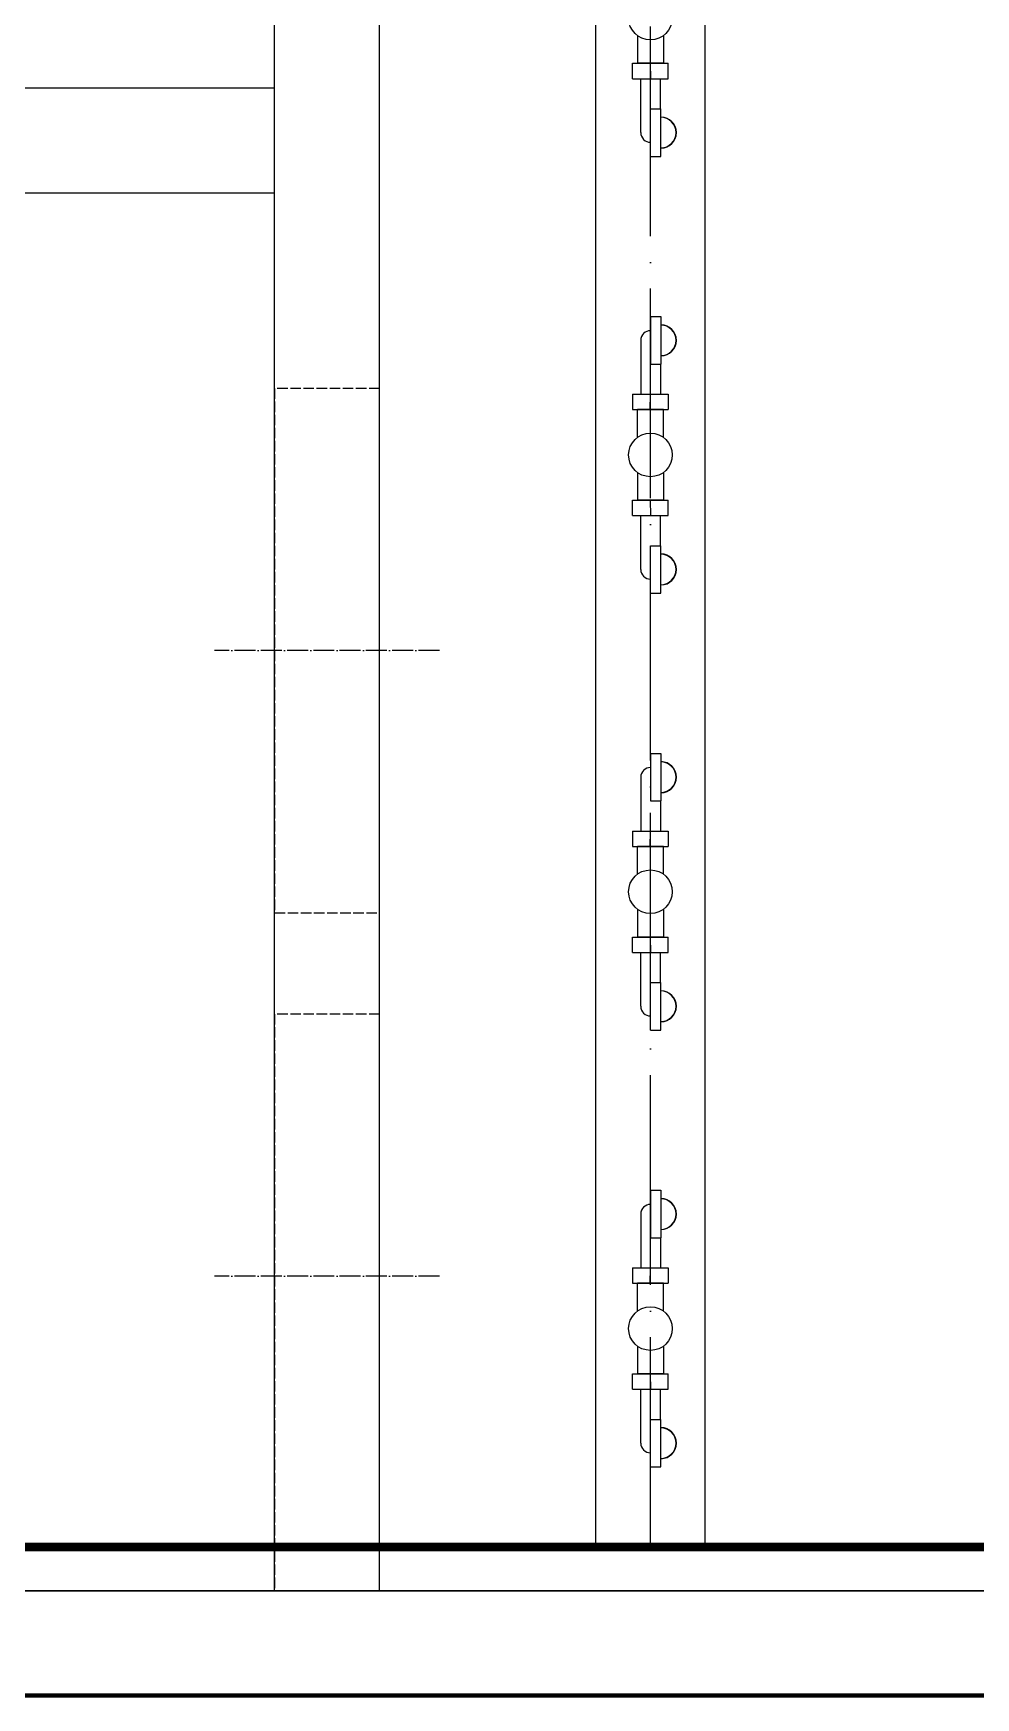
# Model space of a CAD drawing. Header units: inches. Extents: x -26985 to 86262, y -10753 to 149570.
# Drawn here: x -7175 to -6096, y 113984 to 115889 of the extents above; entities that cross this region are included whole.
import ezdxf

# ---------------------------------------------------------------- set-up
doc = ezdxf.new("R2010")
doc.units = ezdxf.units.IN
doc.header["$MEASUREMENT"] = 0
doc.linetypes.add('ACAD_ISO02W100', pattern=[15, 12, -3])
doc.linetypes.add('ACAD_ISO04W100', pattern=[30, 24, -3, 0, -3])
for name, color, linetype in [('JY', 7, 'Continuous'), ('JYKC', 4, 'Continuous'), ('JYKC-YM', 4, 'Continuous')]:
    doc.layers.add(name, color=color, linetype=linetype)

# ---------------------------------------------------------------- blocks, each defined once
blk = doc.blocks.new('JYSP-3620-P')
at = {"layer": 'JYKC', "color": 132, "linetype": 'Continuous', "lineweight": -3}
for p, q in [((0, 125), (3500, 125)), ((0, 125), (0, 0)), ((0, 0), (3500, 0))]:
    blk.add_line(p, q, dxfattribs=at)
at = {"layer": 'JYKC', "color": 136, "linetype": 'Continuous', "ltscale": 2}
for p, q in [((180.6, 82.9), (180.6, 42.4)), ((180.6, 82.9), (198.2, 82.9)), ((198.2, 82.9), (198.2, 42.4)), ((301.8, 82.9), (301.8, 42.4)), ((319.4, 82.9), (301.8, 82.9)), ((319.4, 82.9), (319.4, 42.4)), ((680.6, 82.9), (680.6, 42.4)), ((680.6, 82.9), (698.2, 82.9)), ((698.2, 82.9), (698.2, 42.4)), ((801.8, 82.9), (801.8, 42.4)), ((819.4, 82.9), (801.8, 82.9)), ((819.4, 82.9), (819.4, 42.4)), ((1180.6, 82.9), (1180.6, 42.4)), ((1180.6, 82.9), (1198.2, 82.9)), ((1198.2, 82.9), (1198.2, 42.4)), ((1301.8, 82.9), (1301.8, 42.4)), ((1319.4, 82.9), (1301.8, 82.9)), ((1319.4, 82.9), (1319.4, 42.4)), ((1680.6, 82.9), (1680.6, 42.4)), ((1680.6, 82.9), (1698.2, 82.9)), ((1698.2, 82.9), (1698.2, 42.4)), ((118.9, 73.6), (180.6, 73.7)), ((198.2, 62.7), (180.6, 62.6)), ((301.8, 62.7), (319.4, 62.6)), ((381.1, 73.6), (319.4, 73.7)), ((618.9, 73.6), (680.6, 73.7)), ((698.2, 62.7), (680.6, 62.6)), ((801.8, 62.7), (819.4, 62.6)), ((881.1, 73.6), (819.4, 73.7)), ((1118.9, 73.6), (1180.6, 73.7)), ((1198.2, 62.7), (1180.6, 62.6)), ((1301.8, 62.7), (1319.4, 62.6)), ((1381.1, 73.6), (1319.4, 73.7)), ((1618.9, 73.6), (1680.6, 73.7)), ((1698.2, 62.7), (1680.6, 62.6)), ((146.1, 51.2), (180.6, 51.2)), ((180.6, 42.4), (198.2, 42.4)), ((319.4, 42.4), (301.8, 42.4)), ((353.9, 51.2), (319.4, 51.2)), ((646.1, 51.2), (680.6, 51.2)), ((680.6, 42.4), (698.2, 42.4)), ((819.4, 42.4), (801.8, 42.4)), ((853.9, 51.2), (819.4, 51.2)), ((1146.1, 51.2), (1180.6, 51.2)), ((1180.6, 42.4), (1198.2, 42.4)), ((1319.4, 42.4), (1301.8, 42.4)), ((1353.9, 51.2), (1319.4, 51.2)), ((1646.1, 51.2), (1680.6, 51.2)), ((1680.6, 42.4), (1698.2, 42.4))]:
    blk.add_line(p, q, dxfattribs=at)
at = {"layer": 'JYKC', "color": 136, "linetype": 'Continuous', "lineweight": -3}
for p, q in [((230, 77.5), (198.2, 77.5)), ((198.2, 47.5), (198.2, 77.5)), ((270, 77.5), (301.8, 77.5)), ((301.8, 47.5), (301.8, 77.5)), ((730, 77.5), (698.2, 77.5)), ((698.2, 47.5), (698.2, 77.5)), ((770, 77.5), (801.8, 77.5)), ((801.8, 47.5), (801.8, 77.5)), ((1230, 77.5), (1198.2, 77.5)), ((1198.2, 47.5), (1198.2, 77.5)), ((1270, 77.5), (1301.8, 77.5)), ((1301.8, 47.5), (1301.8, 77.5)), ((1730, 77.5), (1698.2, 77.5)), ((1698.2, 47.5), (1698.2, 77.5)), ((91.7, 62.5), (146.1, 62.5)), ((91.7, 62.5), (91.7, 50.7)), ((146.1, 62.5), (146.1, 50.7)), ((408.3, 62.5), (353.9, 62.5)), ((353.9, 62.5), (353.9, 50.7)), ((408.3, 62.5), (408.3, 50.7)), ((591.7, 62.5), (646.1, 62.5)), ((591.7, 62.5), (591.7, 50.7)), ((646.1, 62.5), (646.1, 50.7)), ((908.3, 62.5), (853.9, 62.5)), ((853.9, 62.5), (853.9, 50.7)), ((908.3, 62.5), (908.3, 50.7)), ((1091.7, 62.5), (1146.1, 62.5)), ((1091.7, 62.5), (1091.7, 50.7)), ((1146.1, 62.5), (1146.1, 50.7)), ((1408.3, 62.5), (1353.9, 62.5)), ((1353.9, 62.5), (1353.9, 50.7)), ((1408.3, 62.5), (1408.3, 50.7)), ((1591.7, 62.5), (1646.1, 62.5)), ((1591.7, 62.5), (1591.7, 50.7)), ((1646.1, 62.5), (1646.1, 50.7)), ((91.7, 50.7), (146.1, 50.7)), ((230, 47.5), (198.2, 47.5)), ((270, 47.5), (301.8, 47.5)), ((408.3, 50.7), (353.9, 50.7)), ((591.7, 50.7), (646.1, 50.7)), ((730, 47.5), (698.2, 47.5)), ((770, 47.5), (801.8, 47.5)), ((908.3, 50.7), (853.9, 50.7)), ((1091.7, 50.7), (1146.1, 50.7)), ((1230, 47.5), (1198.2, 47.5)), ((1270, 47.5), (1301.8, 47.5)), ((1408.3, 50.7), (1353.9, 50.7)), ((1591.7, 50.7), (1646.1, 50.7)), ((1730, 47.5), (1698.2, 47.5))]:
    blk.add_line(p, q, dxfattribs=at)
at = {"layer": 'JYKC', "color": 50, "linetype": 'ACAD_ISO04W100', "lineweight": -3, "ltscale": 10}
blk.add_line((0, 62.5), (3500, 62.5), dxfattribs=at)
at = {"layer": 'JYKC', "color": 136, "linetype": 'Continuous', "lineweight": -3}
for centre in [(250, 62.5), (750, 62.5), (1250, 62.5), (1750, 62.5)]:
    blk.add_circle(centre, 25, dxfattribs=at)
at = {"layer": 'JYKC', "color": 136, "linetype": 'Continuous', "ltscale": 2}
for centre, start, end in [((118.9, 62.5), 90, 180), ((381.1, 62.5), 0, 90), ((618.9, 62.5), 90, 180), ((881.1, 62.5), 0, 90), ((1118.9, 62.5), 90, 180), ((1381.1, 62.5), 0, 90), ((1618.9, 62.5), 90, 180)]:
    blk.add_arc(centre, 11.1, start, end, dxfattribs=at)
at = {"layer": 'JYKC', "color": 136, "linetype": 'Continuous', "lineweight": -3}
for centre, radius, start, end in [((118.9, 50.7), 17.8, 180.9657, 359.0343), ((118.9, 50.7), 17.5, 180, 0), ((381.1, 50.7), 17.8, 180.9657, 359.0343), ((381.1, 50.7), 17.5, 180, 0), ((618.9, 50.7), 17.8, 180.9657, 359.0343), ((618.9, 50.7), 17.5, 180, 0), ((881.1, 50.7), 17.8, 180.9657, 359.0343), ((881.1, 50.7), 17.5, 180, 0), ((1118.9, 50.7), 17.8, 180.9657, 359.0343), ((1118.9, 50.7), 17.5, 180, 0), ((1381.1, 50.7), 17.8, 180.9657, 359.0343), ((1381.1, 50.7), 17.5, 180, 0), ((1618.9, 50.7), 17.8, 180.9657, 359.0343), ((1618.9, 50.7), 17.5, 180, 0)]:
    blk.add_arc(centre, radius, start, end, dxfattribs=at)
blk = doc.blocks.new('31452346')
at = {"layer": 'JY', "color": 5, "linetype": 'ACAD_ISO02W100', "lineweight": -3, "ltscale": 20}
blk.add_lwpolyline([(65048.2, -58195.3, 20, 20, 0), (65048.2, -56990.9, 20, 20, 0), (65478.2, -56560.9, 10, 10, 0), (65478.2, -51510.3, 10, 10, 0)], format="xyseb", dxfattribs=at)
at = {"layer": 'JYKC', "color": 0}
blk.add_line((65528.2, -57440.3), (65528.2, -48680.3), dxfattribs=at)
at = {"layer": 'JYKC', "color": 1}
blk.add_line((65648.2, -57440.3), (65648.2, -48680.3), dxfattribs=at)
at = {"layer": 'JYKC-YM', "color": 7, "linetype": 'Continuous', "lineweight": -3}
for p, q in [((65528.2, -51560.3), (65528.2, -56140.3)), ((65528.2, -54770.3), (61908.2, -54770.3)), ((65528.2, -54890.3), (61908.2, -54890.3)), ((63808.2, -56140.3), (63808.2, -54890.3)), ((63928.2, -56140.3), (63928.2, -54890.3))]:
    blk.add_line(p, q, dxfattribs=at)
at = {"layer": 'JYKC-YM', "color": 1, "linetype": 'ACAD_ISO04W100', "lineweight": -3}
for p, q in [((64452.2, -54701.6), (64452.2, -54959)), ((65168.2, -54701.6), (65168.2, -54959))]:
    blk.add_line(p, q, dxfattribs=at)
at = {"layer": 'JYKC-YM', "color": 2, "linetype": 'Continuous', "lineweight": -3, "const_width": 5}
blk.add_lwpolyline([(61788.2, -51560.3), (65648.2, -51560.3), (65648.2, -56260.3), (61788.2, -56260.3), (61788.2, -51560.3)], dxfattribs=at)
at = {"layer": 'JYKC-YM', "color": 6, "linetype": 'ACAD_ISO02W100', "lineweight": -3}
for points in [[(64752.2, -54770.3), (64152.2, -54770.3), (64152.2, -54890.3), (64752.2, -54890.3)], [(65528.2, -54770.3), (64868.2, -54770.3), (64868.2, -54890.3), (65528.2, -54890.3)]]:
    blk.add_lwpolyline(points, close=True, dxfattribs=at)
at = {"layer": 'JYKC-YM', "color": 2, "linetype": 'Continuous', "lineweight": -3, "rotation": 180}
blk.add_blockref('JYSP-3620-P', (65478.2, -54397.8), dxfattribs=at)

msp = doc.modelspace()

# ---------------------------------------------------------------- block references
at = {"layer": 'JYKC', "color": 0, "linetype": 'Continuous', "lineweight": -3, "rotation": 270}
msp.add_blockref('31452346', (47991.7, 179635.1), dxfattribs=at)

doc.saveas('drawing.dxf')
